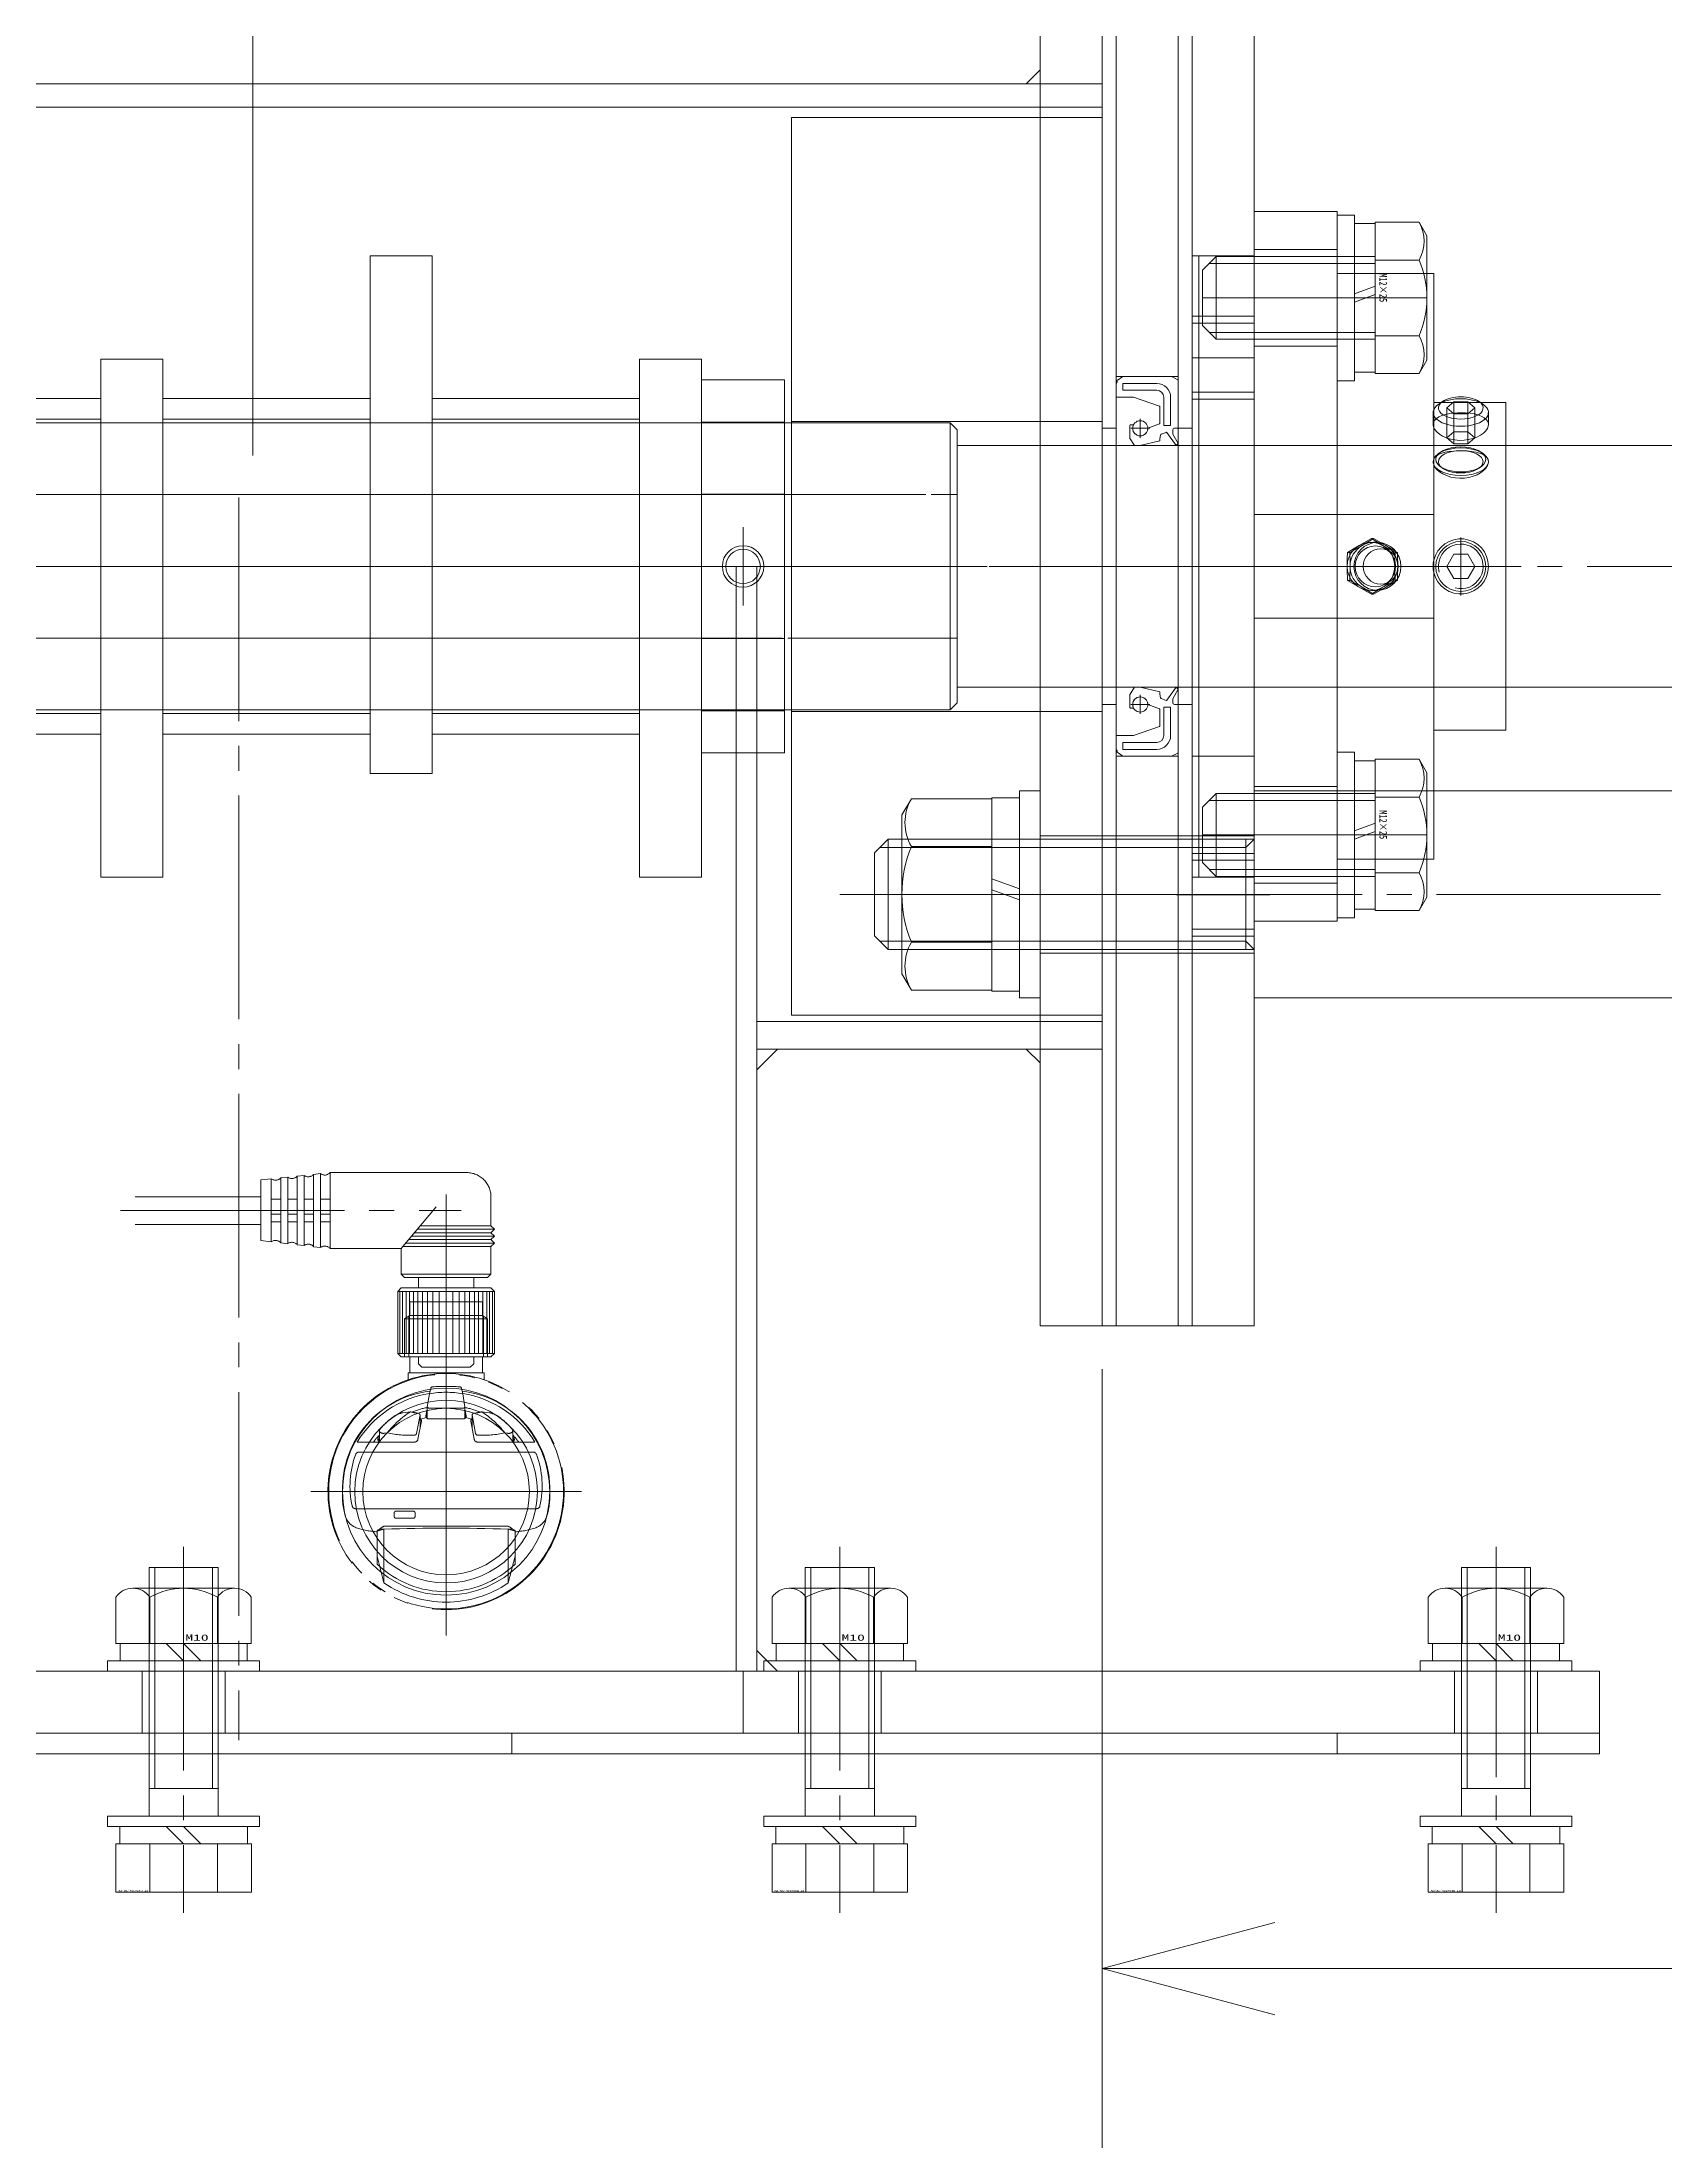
# Model space of a CAD drawing. Units: millimetres at full size. Extents: x -19442 to 19442, y -5866 to 5866.
# Drawn here: x 8169.2 to 8404.3, y -525.1 to -220.9 of the extents above; entities that cross this region are included whole.
import ezdxf
from ezdxf.enums import TextEntityAlignment as Align

# ---------------------------------------------------------------- set-up
doc = ezdxf.new("R2010")
doc.units = ezdxf.units.MM
doc.header["$LTSCALE"] = 3.6
doc.linetypes.add('CHAIN2', pattern=[12, 9, -1, 1, -1])
doc.linetypes.add('DOUBLE_CHAIN2', pattern=[12.8, 9, -1, 0.6, -0.6, 0.6, -1])
for name, color, linetype, lineweight in [('0-2_06_PHANTOM', 2, 'DOUBLE_CHAIN2', 9), ('0-3_04_HIDDEN', 7, 'Continuous', 9), ('0-4_05_CENTER', 2, 'CHAIN2', 9), ('0-5_08_DIM', 3, 'Continuous', 9), ('0-6_0', 2, 'Continuous', 9), ('0-7_10_DRAFT', 1, 'Continuous', 9), ('0-8_03_かくれ線', 5, 'Continuous', 9), ('0-9_04_中心線', 4, 'CHAIN2', 9), ('0-C_01_外形線', 134, 'Continuous', 9), ('0-D_02_細線', 6, 'Continuous', 9), ('1-1_11_HATCH', 2, 'Continuous', 9)]:
    doc.layers.add(name, color=color, linetype=linetype, lineweight=lineweight)
doc.styles.add('ＭＳ ゴシック', font='')
doc.styles.get('ＭＳ ゴシック').set_extended_font_data('MS Gothic')

# ---------------------------------------------------------------- blocks, each defined once
blk = doc.blocks.new('M10Nza_1_1_1')
at = {"layer": '0-6_0', "color": 134}
for p, q in [((-9.8, 4), (-9.8, 10.687)), ((-7.35, 12), (7.35, 12)), ((-4.9, 4), (-4.9, 10.687)), ((4.9, 10.687), (4.9, 4)), ((9.8, 10.687), (9.8, 4)), ((-9.8, 4), (9.8, 4)), ((-9.2, 1.5), (-9.2, 4)), ((0, 1.5), (-2.5, 4)), ((0, 4), (2.5, 1.5)), ((9.2, 4), (9.2, 1.5))]:
    blk.add_line(p, q, dxfattribs=at)
at = {"layer": '0-6_0', "color": 134, "linetype": 'CHAIN2'}
blk.add_line((0, 12), (0, 0), dxfattribs=at)
at = {"layer": '0-6_0', "color": 134}
blk.add_lwpolyline([(-11, 1.5), (11, 1.5), (11, 0), (-11, 0)], close=True, dxfattribs=at)
for centre, radius, start, end in [((-7.35, 9.058), 2.942, 33.626, 146.374), ((0, 2.2), 9.8, 60, 120), ((7.35, 9.058), 2.942, 33.626, 146.374)]:
    blk.add_arc(centre, radius, start, end, dxfattribs=at)
at = {"layer": '0-7_10_DRAFT', "style": 'ＭＳ ゴシック', "width": 1.8}
blk.add_text('M10', height=0.9164, dxfattribs=at).set_placement((0.256, 4.117), align=Align.BOTTOM_LEFT)
blk = doc.blocks.new('OP-75722b_1')
at = {"layer": '0-2_06_PHANTOM'}
for p, q in [((0, 6.5), (0.5, 7)), ((0, 4), (0, 6.5)), ((0.5, -7), (0.5, 7)), ((9.5, 7), (0.5, 7)), ((0.5, 6.7), (9.5, 6.7)), ((0.5, 6.3), (9.5, 6.3)), ((9.5, -7), (9.5, 7)), ((11.5, 6), (12, 6.5)), ((12, 6.5), (12, -6.5)), ((16, 6.5), (12, 6.5)), ((16, -6.248), (16, 6.5)), ((16.5, -5.829), (16.5, 7)), ((17, 6.5), (17.5, 7)), ((17, -5.409), (17, 6.5)), ((17.5, -4.99), (17.5, 7)), ((17.5, 7), (18, 6.5)), ((18, 6.5), (18, -4.57)), ((18.5, -4.151), (18.5, 7)), ((19, -3.731), (19, 6.5)), ((23.2, 6.5), (19, 6.5)), ((0, -4), (0, 4)), ((0.5, 5.9), (9.5, 5.9)), ((0.5, 5.3), (9.5, 5.3)), ((0.5, 4.7), (9.5, 4.7)), ((0.5, 4.1), (9.5, 4.1)), ((0.5, 3.4), (9.5, 3.4)), ((10, -4), (10, 4)), ((10, 4), (11.5, 4)), ((11.5, 4), (11.5, 6)), ((11.5, -4), (11.5, 4)), ((0.5, 2.7), (9.5, 2.7)), ((0.5, 1.9), (9.5, 1.9)), ((0.5, 1), (9.5, 1)), ((0.5, 0), (9.5, 0)), ((26.7, -16.8), (26.7, 3.011)), ((0.5, -1), (9.5, -1)), ((0.5, -1.9), (9.5, -1.9)), ((0.5, -2.7), (9.5, -2.7)), ((15.7, -6.5), (21.73, -1.44)), ((0, -4), (0, -6.5)), ((0.5, -3.4), (9.5, -3.4)), ((0.5, -4.1), (9.5, -4.1)), ((0.5, -4.7), (9.5, -4.7)), ((0.5, -5.3), (9.5, -5.3)), ((0.5, -5.8), (9.5, -5.8)), ((10, -4), (11.5, -4)), ((10, -6.5), (10, -4)), ((11.5, -4), (11.5, -6)), ((11.5, -6), (12, -6.5)), ((0, -6.5), (0.5, -7)), ((0.5, -6.3), (9.5, -6.3)), ((0.5, -6.7), (9.5, -6.7)), ((9.5, -7), (0.5, -7)), ((10, -6.5), (9.5, -7)), ((15.7, -16.8), (26.7, -16.8)), ((15.858, -18.175), (26.556, -18.175)), ((15.858, -18.175), (15.973, -19.175)), ((19.55, -16.8), (19.55, -18.175)), ((20.7, -16.8), (20.7, -18.175)), ((22.85, -16.8), (22.85, -18.175)), ((26.451, -19.175), (26.556, -18.175)), ((15.973, -19.175), (26.451, -19.175)), ((16.131, -20.55), (26.306, -20.55)), ((16.131, -20.55), (16.246, -21.55)), ((19.55, -19.175), (19.55, -20.55)), ((20.7, -19.175), (20.7, -20.55)), ((22.85, -19.175), (22.85, -20.55)), ((26.201, -21.55), (26.306, -20.55)), ((16.246, -21.55), (26.201, -21.55)), ((16.404, -22.925), (26.057, -22.925)), ((16.404, -22.925), (16.519, -23.925)), ((16.519, -23.925), (25.952, -23.925)), ((19.55, -21.55), (19.55, -22.925)), ((19.55, -23.925), (19.55, -25.3)), ((20.7, -21.55), (20.7, -22.925)), ((20.7, -23.925), (20.7, -25.3)), ((22.85, -21.55), (22.85, -22.925)), ((22.85, -23.925), (22.85, -25.3)), ((25.952, -23.925), (26.057, -22.925)), ((16.677, -25.3), (25.807, -25.3)), ((16.677, -25.3), (16.85, -26.8)), ((19.2, -26.8), (16.85, -26.8)), ((19.2, -26.8), (19.2, -44.997)), ((23.2, -26.8), (19.2, -26.8)), ((23.2, -26.8), (23.2, -44.997)), ((23.2, -26.8), (25.65, -26.8)), ((25.65, -26.8), (25.807, -25.3))]:
    blk.add_line(p, q, dxfattribs=at)
for points in [[(10, 4), (10, 6.5), (9.5, 7)], [(16, 6.5), (16.5, 7), (17, 6.5)], [(18, 6.5), (18.5, 7), (19, 6.5)], [(15.7, -16.8), (15.7, -6.5), (12, -6.5)]]:
    blk.add_lwpolyline(points, dxfattribs=at)
for centre, radius, start, end in [((23.2, 3), 3.5, 359.99984, 90), ((15.062, -17.57), 1, 322.76919, 50.35119), ((27.346, -17.563), 1, 130.27453, 217.73726), ((15.335, -19.945), 1, 322.76919, 50.35119), ((27.097, -19.938), 1, 130.27453, 217.73726), ((15.608, -22.32), 1, 322.76919, 50.35119), ((15.881, -24.695), 1, 322.76919, 50.35119), ((26.598, -24.688), 1, 130.27453, 217.73726), ((26.848, -22.313), 1, 130.27453, 217.73726)]:
    blk.add_arc(centre, radius, start, end, dxfattribs=at)
at = {"layer": '0-4_05_CENTER'}
for p, q in [((-1.5, 0), (23.548, 0)), ((21.2, -47.12), (21.2, 2.179))]:
    blk.add_line(p, q, dxfattribs=at)
at = {"layer": '0-7_10_DRAFT'}
for p, q in [((-1, 4), (-1.5, 3.5)), ((-1.5, -3.5), (-1.5, 3.5)), ((-1, 4), (0, 4)), ((-1, -4), (-1.5, -3.5)), ((-1, -4), (0, -4))]:
    blk.add_line(p, q, dxfattribs=at)
blk = doc.blocks.new('GP-M＊＊Tc_1')
at = {"layer": '0-2_06_PHANTOM'}
for p, q in [((0, 16.002), (0.002, 16.002)), ((-10, 9.338), (-9, 13.231)), ((-9, 13.231), (-9, 5.436)), ((0, 14.422), (0, 14.502)), ((0, 14.422), (0, 14.502)), ((9, 13.231), (9, 5.436)), ((10, 9.338), (9, 13.231)), ((-10, 5.702), (-10, 10.502)), ((10, 5.702), (10, 10.502)), ((-9, 5.436), (-10, 5.749)), ((-9.647, 5.434), (-9, 5.434)), ((-9, 5.002), (0, 5.002)), ((0, 5.002), (9, 5.002)), ((4.5, 3.654), (4.5, 3.037)), ((4.8, 3.86), (7.2, 3.86)), ((7.5, 3.654), (7.5, 3.037)), ((9, 5.436), (10, 5.749)), ((9, 5.434), (9.647, 5.434)), ((-17.1, 0), (-17.1, 0)), ((13.105, 2.477), (-13.105, 2.477)), ((4.8, 2.831), (7.2, 2.831)), ((17.1, 0), (17.1, 0)), ((-12.611, -5.725), (12.611, -5.725)), ((-4.562, -7.175), (-12.871, -7.175)), ((-9.874, -7.635), (-9.805, -7.974)), ((-9.652, -7.217), (-9.652, -8.807)), ((-8.501, -8.518), (-8.91, -8.448)), ((-4.276, -8.42), (-3.774, -11.094)), ((-4.07, -7.583), (-3.577, -10.221)), ((4.07, -7.583), (3.577, -10.221)), ((4.276, -8.42), (3.774, -11.094)), ((4.562, -7.175), (12.871, -7.175)), ((8.501, -8.518), (8.91, -8.448)), ((9.652, -7.217), (9.652, -8.807)), ((9.874, -7.635), (9.805, -7.974)), ((-5.154, -11.559), (-6.267, -11.398)), ((-3.774, -9.169), (-3.774, -11.094)), ((-2.865, -10.724), (-3.658, -10.497)), ((-2.726, -11.952), (-2.915, -10.971)), ((-2.846, -10.698), (-2.726, -11.413)), ((-2.726, -12.296), (-2.726, -10.595)), ((-2.426, -10.515), (2.426, -10.515)), ((2.426, -12.071), (-2.426, -12.071)), ((2.726, -12.296), (2.726, -10.595)), ((2.846, -10.698), (2.726, -11.413)), ((2.726, -11.952), (2.915, -10.971)), ((2.865, -10.724), (3.658, -10.497)), ((3.774, -9.169), (3.774, -11.094)), ((5.154, -11.559), (6.267, -11.398)), ((-2.726, -12.296), (-2.425, -14.174)), ((-2.425, -14.174), (-2.23, -14.962)), ((2.425, -14.174), (2.231, -14.961)), ((2.726, -12.296), (2.425, -14.174)), ((5.25, -17.198), (-5.25, -17.198)), ((-5.25, -19.498), (-5.25, -17.198)), ((5.5, -17.198), (5.25, -17.198)), ((5.5, -17.198), (5.5, -16.191)), ((-5.25, -19.498), (-6, -19.498)), ((-5.25, -19.498), (5.25, -19.498))]:
    blk.add_line(p, q, dxfattribs=at)
for points in [[(-5.25, -17.198), (-5.5, -17.198), (-5.5, -16.191)], [(6, -19.498), (5.25, -19.498), (5.25, -17.198)]]:
    blk.add_lwpolyline(points, dxfattribs=at)
blk.add_circle((0, 0), 16.998, dxfattribs=at)
for centre, radius, start, end in [((0, 0), 17.1, 288.76198, 251.23802), ((0, 0.004), 15.999, 55.76763, 124.23237), ((0, 0.002), 14.5, 46.39717, 133.60283), ((-4.836, 0.61), 10.183, 162.08464, 183.4338), ((-12.117, 2.805), 2.584, 110.38356, 158.74101), ((-9.274, -5.68), 11.532, 93.61065, 108.94), ((-3.771, 13.537), 10.009, 231.51201, 238.50395), ((0, 305.299), 300, 268.28087, 271.71913), ((4.664, 3.654), 0.164, 124.48454, 180), ((4.8, 3.455), 0.404, 90, 124.48454), ((7.2, 3.455), 0.404, 55.51546, 90), ((7.336, 3.654), 0.164, 0, 55.51546), ((3.771, 13.537), 10.009, 301.49605, 308.48799), ((9.274, -5.68), 11.532, 71.06, 86.38935), ((12.117, 2.805), 2.584, 21.25899, 69.61644), ((4.836, 0.61), 10.183, 356.5662, 17.91536), ((-0.711, -0.791), 13.2, 167.41217, 200.43885), ((-13.105, 1.977), 0.5, 90, 167.41217), ((4.664, 3.037), 0.164, 180, 235.51546), ((4.8, 3.235), 0.404, 235.51546, 270), ((7.2, 3.235), 0.404, 270, 304.48454), ((7.336, 3.037), 0.164, 304.48454, 0), ((0.711, -0.791), 13.2, 339.56115, 12.58783), ((13.105, 1.977), 0.5, 12.58783, 90), ((-0.748, -0.357), 14.257, 178.5668, 263.59512), ((0.748, -0.357), 14.257, 276.40488, 1.4332), ((-12.611, -5.225), 0.5, 200.43885, 270), ((12.611, -5.225), 0.5, 270, 339.56115), ((-0.039, 0.635), 15.021, 211.32527, 260.88304), ((0.791, 1.426), 14.206, 217.26239, 222.67821), ((-9.537, -7.564), 0.345, 146.21377, 192.03103), ((-9.363, -7.71), 0.571, 110.51997, 143.73811), ((-9.378, -7.347), 0.446, 183.23787, 231.58948), ((-9.511, -7.914), 0.3, 191.61574, 222.19519), ((-9.341, -8.816), 0.311, 139.42066, 212.7982), ((-1.373, -2.183), 10.677, 219.57193, 234.4444), ((-9.075, -9.212), 0.781, 77.83138, 130.05319), ((-5.319, -22.258), 14.104, 86.89236, 103.04159), ((2.165, -0.138), 13.565, 218.15768, 237.34958), ((-4.562, -7.675), 0.5, 10.58325, 90), ((-4.571, -8.475), 0.3, 10.62503, 86.89236), ((0.039, 0.635), 15.021, 279.11696, 328.67473), ((4.562, -7.675), 0.5, 90, 169.41675), ((4.571, -8.475), 0.3, 93.10764, 169.37497), ((5.319, -22.258), 14.104, 76.95841, 93.10764), ((-2.165, -0.138), 13.565, 302.65042, 321.84232), ((1.373, -2.183), 10.677, 305.5556, 320.42807), ((9.075, -9.212), 0.781, 49.94681, 102.16862), ((9.363, -7.71), 0.571, 36.26189, 69.48003), ((9.341, -8.816), 0.311, 327.2018, 40.57934), ((-0.791, 1.426), 14.206, 317.32179, 322.73761), ((9.378, -7.347), 0.446, 308.41052, 356.76213), ((9.511, -7.914), 0.3, 317.80481, 348.38426), ((9.537, -7.564), 0.345, 347.96897, 33.78623), ((-5.837, -8.429), 3, 234.4444, 261.7545), ((-3.644, -16.727), 5.384, 94.58352, 106.28763), ((-0.415, -0.171), 12.223, 248.07577, 259.10071), ((-4.079, -11.052), 0.308, 270.92629, 352.14817), ((-4.143, -9.343), 0.653, 304.34331, 317.69398), ((-3.899, -10.276), 0.326, 292.498, 9.69844), ((-2.589, -10.908), 0.332, 140.76884, 190.8997), ((-2.447, -11.043), 0.528, 87.77979, 139.23906), ((-2.423, -12.388), 0.316, 90.50018, 163.14689), ((2.423, -12.388), 0.316, 16.85311, 89.49982), ((2.447, -11.043), 0.528, 40.76094, 92.22021), ((0.415, -0.171), 12.223, 280.89929, 291.92423), ((2.589, -10.908), 0.332, 349.1003, 39.23116), ((3.899, -10.276), 0.326, 170.30156, 247.502), ((4.143, -9.343), 0.653, 222.30602, 235.65669), ((4.079, -11.052), 0.308, 187.85183, 269.07371), ((3.644, -16.727), 5.384, 73.71237, 85.41648), ((5.837, -8.429), 3, 278.2455, 305.5556), ((-0.012, -0.351), 14.037, 260.10674, 279.99924), ((-1.939, -14.89), 0.3, 193.87196, 268.49952), ((-0.012, 58.679), 73.894, 268.49952, 271.51942), ((1.939, -14.889), 0.3, 271.51942, 346.12804), ((0, 0), 17.1, 251.23802, 288.76198)]:
    blk.add_arc(centre, radius, start, end, dxfattribs=at)
at = {"layer": '0-4_05_CENTER'}
for p, q in [((0, 20.861), (0, -27.498)), ((-19.6, 0), (19.6, 0))]:
    blk.add_line(p, q, dxfattribs=at)
at = {"layer": '0-7_10_DRAFT'}
for p, q in [((-6, -24.998), (-6, -19.498)), ((-5.398, -19.498), (-5.398, -25.399)), ((5.398, -25.399), (5.398, -19.498)), ((6, -24.998), (6, -19.498)), ((6, -24.998), (-6, -24.998)), ((5.25, -25.498), (-5.25, -25.498)), ((5.25, -27.498), (-5.25, -27.498))]:
    blk.add_line(p, q, dxfattribs=at)
for points in [[(-5.25, -27.498), (-5.25, -25.498), (-6, -24.998)], [(5.25, -27.498), (5.25, -25.498), (6, -24.998)]]:
    blk.add_lwpolyline(points, dxfattribs=at)
blk = doc.blocks.new('A$C3D81658F_1_1_1')
at = {"layer": '0-6_0', "color": 134, "linetype": 'CHAIN2'}
blk.add_line((0, -39), (0, 14), dxfattribs=at)
at = {"layer": '0-6_0', "color": 134}
for p, q in [((-9.815, 11), (9.815, 11)), ((-9.815, 4), (-9.815, 11)), ((-4.908, 4), (-4.908, 11)), ((4.907, 4), (4.907, 11)), ((9.815, 4), (9.815, 11)), ((9.815, 4), (-9.815, 4)), ((-9.25, 4), (-9.25, 1.5)), ((0, 1.5), (-2.5, 4)), ((0, 4), (2.5, 1.5)), ((9.25, 1.5), (9.25, 4)), ((-11, 1.5), (11, 1.5)), ((-11, 1.5), (-11, 0)), ((-11, 0), (11, 0)), ((-5, -36), (-5, 0)), ((5, -36), (5, 0)), ((11, 0), (11, 1.5)), ((-5, -4), (5, -4)), ((-4.188, -36), (-4.188, -4)), ((4.188, -36), (4.188, -4)), ((-5, -36), (5, -36))]:
    blk.add_line(p, q, dxfattribs=at)
at = {"layer": '0-7_10_DRAFT', "style": 'ＭＳ ゴシック', "width": 1.8}
blk.add_text('BT-M10x40L,SW,PW', height=0.2199, dxfattribs=at).set_placement((5.139, 10.658), align=Align.BOTTOM_LEFT)
blk = doc.blocks.new('A$C306330B1_1')
at = {"layer": '0-2_06_PHANTOM', "xscale": -1, "rotation": 270}
blk.add_blockref('OP-75722b_1', (1198, -114.502), dxfattribs=at)
at = {"layer": '0-2_06_PHANTOM', "rotation": 180}
for name, p in [('GP-M＊＊Tc_1', (1198, -134)), ('A$C3D81658F_1_1_1', (1160, -181)), ('A$C3D81658F_1_1_1', (1255, -181)), ('A$C3D81658F_1_1_1', (1350, -181))]:
    blk.add_blockref(name, p, dxfattribs=at)
at = {"layer": '0-2_06_PHANTOM'}
for p in [(1160, -160), (1255, -160), (1350, -160)]:
    blk.add_blockref('M10Nza_1_1_1', p, dxfattribs=at)
blk = doc.blocks.new('U1257')
at = {"layer": '0-9_04_中心線'}
for p, q in [((0, 3), (0, 18.5)), ((-18.5, 0), (-3, 0)), ((3, 0), (18.5, 0)), ((0, -18.5), (0, -3))]:
    blk.add_line(p, q, dxfattribs=at)
at = {"layer": '0-9_04_中心線', "linetype": 'Continuous'}
for p, q in [((-1.5, 0), (1.5, 0)), ((0, -1.5), (0, 1.5))]:
    blk.add_line(p, q, dxfattribs=at)
blk = doc.blocks.new('A$C0D4411A6_1')
at = {"layer": '0-3_04_HIDDEN', "color": 3}
for p, q in [((-119.5, 0), (-119.5, -3)), ((119.5, 0), (119.5, -3))]:
    blk.add_line(p, q, dxfattribs=at)
at = {"layer": '0-4_05_CENTER'}
for p, q in [((-142.5, 3.199), (-142.5, -6.367)), ((142.5, 3.199), (142.5, -6.367))]:
    blk.add_line(p, q, dxfattribs=at)
at = {"layer": '0-6_0', "color": 3}
blk.add_lwpolyline([(-157.5, 0), (157.5, 0), (157.5, -3), (-157.5, -3)], close=True, dxfattribs=at)
at = {"layer": '0-7_10_DRAFT'}
blk.add_line((0, 0), (0, -3), dxfattribs=at)
blk = doc.blocks.new('M6tz')
at = {"layer": '0-4_05_CENTER'}
for p, q in [((0, -5.676), (0, 5.676)), ((5.676, 0), (-5.676, 0))]:
    blk.add_line(p, q, dxfattribs=at)
at = {"layer": '0-6_0', "color": 134}
for radius in [3, 2.5]:
    blk.add_circle((0, 0), radius, dxfattribs=at)
blk = doc.blocks.new('_Open30')
at = {"layer": '0-5_08_DIM', "color": 4}
blk.add_line((0, 0), (-1, 0), dxfattribs=at)
blk.add_lwpolyline([(-1, 0.26795), (0, 0), (-1, -0.26795)], dxfattribs=at)

msp = doc.modelspace()

# ---------------------------------------------------------------- linework, layer by layer
at = {"layer": '0-5_08_DIM'}
for p, q in [((8199.74, -280.83), (8199.74, 622.758)), ((8322.74, -413.119), (8322.74, -849.397)), ((8322.74, -413.119), (8322.74, -512.465)), ((8322.74, -413.119), (8322.74, -849.397)), ((8642.74, -499.965), (8347.74, -499.965))]:
    msp.add_line(p, q, dxfattribs=at)
at = {"layer": '0-5_08_DIM', "color": 4}
msp.add_line((8199.74, -280.83), (8199.74, 622.758), dxfattribs=at)
at = {"layer": '0-6_0', "color": 134}
for p, q in [((7041.74, -226.969), (8313.74, -226.969)), ((8443.34, -279.369), (8381.14, -279.369)), ((8122.74, -296.869), (8272.74, -296.869)), ((8272.74, -296.869), (8272.74, -366.769)), ((8381.14, -314.369), (8443.34, -314.369)), ((8291.74, -336.369), (8289.74, -338.369)), ((8293.74, -336.369), (8291.74, -336.369)), ((8291.74, -336.369), (8291.74, -352.369)), ((8289.74, -338.369), (8289.74, -350.369)), ((8291.74, -352.369), (8289.74, -350.369)), ((8293.74, -352.369), (8291.74, -352.369)), ((8272.74, -366.769), (8313.74, -366.769))]:
    msp.add_line(p, q, dxfattribs=at)
for points in [[(8322.74, -186.869), (8313.74, -186.869), (8313.74, -406.869), (8322.74, -406.869)], [(8322.74, -406.869), (8322.74, -186.869), (8324.74, -186.869), (8324.74, -406.869)], [(8324.74, -406.869), (8324.74, -186.869), (8333.74, -186.869), (8333.74, -406.869)], [(8333.74, -406.869), (8333.74, -186.869), (8335.74, -186.869), (8335.74, -406.869)], [(8335.74, -406.869), (8335.74, -186.869), (8344.74, -186.869), (8344.74, -406.869)], [(8122.74, -456.869), (8272.74, -456.869), (8272.74, -296.869), (8122.74, -296.869)], [(8344.74, -329.369), (8494.74, -329.369), (8494.74, -359.369), (8344.74, -359.369)], [(8079.74, -465.869), (8394.74, -465.869), (8394.74, -456.869), (8079.74, -456.869)]]:
    msp.add_lwpolyline(points, close=True, dxfattribs=at)
at = {"layer": '0-6_0', "color": 3}
for points in [[(8313.74, -226.969), (8311.74, -226.969), (8313.74, -224.969)], [(8272.74, -369.769), (8272.74, -366.769), (8275.74, -366.769)], [(8313.74, -366.769), (8311.74, -366.769), (8313.74, -368.769)]]:
    msp.add_lwpolyline(points, close=True, dxfattribs=at)
at = {"layer": '0-6_0', "color": 134}
for radius in [15, 12.059]:
    msp.add_circle((8227.74, -430.869), radius, dxfattribs=at)
at = {"layer": '0-8_03_かくれ線'}
for p, q in [((8313.74, -226.969), (8322.74, -226.969)), ((8322.74, -226.969), (8313.74, -226.969)), ((8322.74, -226.969), (8322.74, -366.769)), ((7036.74, -230.369), (8322.74, -230.369)), ((8344.74, -251.869), (8335.74, -251.869)), ((8339.24, -251.978), (8337.24, -253.978)), ((8362.24, -251.978), (8339.24, -251.978)), ((8339.24, -263.978), (8339.24, -251.978)), ((8344.74, -250.978), (8356.74, -250.978)), ((8344.74, -251.975), (8356.74, -251.975)), ((8337.24, -261.978), (8337.24, -253.978)), ((8362.24, -252.978), (8338.24, -252.978)), ((8356.74, -254.469), (8369.74, -254.469)), ((8335.74, -260.646), (8344.74, -260.646)), ((8335.74, -261.646), (8344.74, -261.646)), ((8339.24, -263.978), (8337.24, -261.978)), ((8362.24, -262.978), (8338.24, -262.978)), ((8362.24, -263.978), (8339.24, -263.978)), ((8356.74, -264.978), (8344.74, -264.978)), ((8333.74, -269.369), (8324.74, -269.369)), ((8325.771, -269.369), (8332.716, -269.369)), ((8325.771, -269.369), (8332.716, -269.369)), ((8332.761, -269.379), (8333.684, -269.841)), ((8332.761, -269.379), (8333.684, -269.841)), ((8333.74, -269.931), (8333.74, -276.769)), ((8327.223, -272.369), (8324.84, -272.369)), ((8325.69, -271.369), (8330.633, -271.369)), ((8331, -273.679), (8327.256, -272.374)), ((8335.74, -271.646), (8344.74, -271.646)), ((8335.74, -272.646), (8344.74, -272.646)), ((8373.629, -273.044), (8372.619, -273.919)), ((8373.629, -273.044), (8375.65, -273.044)), ((8373.629, -279.124), (8373.629, -273.044)), ((8376.66, -273.919), (8375.65, -273.044)), ((8375.65, -279.124), (8375.65, -273.044)), ((8147.735, -275.569), (8177.735, -275.569)), ((8186.735, -276.084), (8177.735, -276.084)), ((8186.735, -275.569), (8216.735, -275.569)), ((8216.735, -276.084), (8225.735, -276.084)), ((8225.735, -275.569), (8255.735, -275.569)), ((8264.735, -276.084), (8255.735, -276.084)), ((8264.735, -275.969), (8276.735, -275.969)), ((8277.74, -275.869), (8322.74, -275.869)), ((8300.737, -276.084), (8300.737, -317.654)), ((8326.74, -278.324), (8326.74, -276.449)), ((8326.84, -276.349), (8327.27, -276.349)), ((8329.34, -276.869), (8331.003, -276.219)), ((8331.067, -276.126), (8331.067, -273.774)), ((8370.64, -276.323), (8370.64, -274.583)), ((8372.619, -278.249), (8372.619, -273.919)), ((8372.619, -273.919), (8373.629, -274.794)), ((8373.629, -274.794), (8375.65, -274.794)), ((8375.65, -274.794), (8376.66, -273.919)), ((8376.66, -278.249), (8376.66, -273.919)), ((8378.64, -274.583), (8378.64, -276.324)), ((8301.737, -279.369), (8381.14, -279.369)), ((8324.74, -276.869), (8322.74, -276.869)), ((8324.74, -279.369), (8333.74, -279.369)), ((8331.972, -277.453), (8331.281, -277.734)), ((8333.64, -276.869), (8333.187, -276.869)), ((8335.74, -276.869), (8333.74, -276.869)), ((8381.14, -279.369), (8370.74, -279.369)), ((8372.619, -278.249), (8373.629, -279.124)), ((8373.629, -279.124), (8375.65, -279.124)), ((8376.66, -278.249), (8375.65, -277.374)), ((8375.65, -279.124), (8376.66, -278.249)), ((8371.374, -280.559), (8371.687, -280.337)), ((8372, -282.647), (8371.687, -282.425)), ((8377.592, -282.425), (8377.279, -282.647)), ((8377.592, -280.337), (8377.906, -280.559)), ((8283.845, -286.477), (7065.737, -286.477)), ((8186.735, -286.477), (8177.735, -286.477)), ((8216.735, -286.477), (8225.735, -286.477)), ((8264.735, -286.477), (8255.735, -286.477)), ((8264.735, -286.419), (8276.735, -286.419)), ((8283.059, -286.477), (8297.201, -286.477)), ((8297.987, -286.477), (8301.737, -286.477)), ((8356.74, -289.369), (8356.74, -304.369)), ((8361.694, -292.827), (8363.363, -293.838)), ((8363.787, -293.838), (8363.132, -293.459)), ((8365.207, -294.694), (8363.787, -293.838)), ((8365.141, -294.848), (8365.456, -294.848)), ((8143.252, -296.869), (8182.254, -296.869)), ((8191.318, -296.869), (8173.152, -296.869)), ((8182.252, -296.869), (8221.254, -296.869)), ((8212.152, -296.869), (8230.318, -296.869)), ((8216.735, -296.869), (8225.735, -296.869)), ((8221.252, -296.869), (8260.254, -296.869)), ((8269.318, -296.869), (8251.152, -296.869)), ((8262.085, -296.869), (8279.385, -296.869)), ((8269.74, -296.869), (8269.74, -456.869)), ((8363.363, -299.9), (8361.694, -300.91)), ((8365.141, -298.89), (8363.363, -299.9)), ((8363.787, -299.9), (8365.211, -299.041)), ((8365.141, -298.89), (8365.456, -298.89)), ((8263.061, -307.261), (7065.737, -307.261)), ((8186.735, -307.261), (8177.735, -307.261)), ((8216.735, -307.261), (8225.735, -307.261)), ((8264.735, -307.261), (8255.735, -307.261)), ((8262.274, -307.261), (8276.416, -307.261)), ((8264.735, -307.319), (8276.735, -307.319)), ((8277.203, -307.261), (8301.737, -307.261)), ((8301.737, -314.369), (8381.14, -314.369)), ((8324.74, -314.369), (8333.74, -314.369)), ((8326.74, -315.414), (8326.74, -317.289)), ((8331.972, -316.285), (8331.281, -316.004)), ((8381.14, -314.369), (8370.74, -314.369)), ((8147.735, -318.169), (8177.735, -318.169)), ((8186.735, -317.654), (8177.735, -317.654)), ((8186.735, -318.169), (8216.735, -318.169)), ((8216.735, -317.654), (8225.735, -317.654)), ((8225.735, -318.169), (8255.735, -318.169)), ((8264.735, -317.654), (8255.735, -317.654)), ((8264.735, -317.769), (8276.735, -317.769)), ((8277.74, -317.869), (8322.74, -317.869)), ((8324.74, -316.869), (8322.74, -316.869)), ((8326.84, -317.389), (8327.27, -317.389)), ((8329.34, -316.869), (8331.003, -317.519)), ((8331.067, -317.612), (8331.067, -319.964)), ((8333.64, -316.869), (8333.187, -316.869)), ((8335.74, -316.869), (8333.74, -316.869)), ((8333.74, -323.807), (8333.74, -316.969)), ((8327.223, -321.369), (8324.84, -321.369)), ((8325.69, -322.369), (8330.633, -322.369)), ((8331, -320.058), (8327.256, -321.363)), ((8333.74, -324.369), (8324.74, -324.369)), ((8325.771, -324.369), (8332.716, -324.369)), ((8325.771, -324.369), (8332.716, -324.369)), ((8332.761, -324.358), (8333.684, -323.897)), ((8332.761, -324.358), (8333.684, -323.897)), ((8344.74, -324.369), (8335.74, -324.369)), ((8339.24, -329.76), (8337.24, -331.76)), ((8362.24, -330.76), (8338.24, -330.76)), ((8362.24, -329.76), (8339.24, -329.76)), ((8339.24, -341.76), (8339.24, -329.76)), ((8344.74, -328.76), (8356.74, -328.76)), ((8337.24, -339.76), (8337.24, -331.76)), ((8344.74, -336.369), (8293.74, -336.369)), ((8343.54, -337.569), (8293.74, -337.569)), ((8322.74, -335.874), (8313.74, -335.874)), ((8324.74, -335.869), (8322.74, -335.869)), ((8333.74, -335.869), (8324.74, -335.869)), ((8335.74, -335.869), (8333.74, -335.869)), ((8344.74, -335.869), (8335.74, -335.869)), ((8343.54, -352.369), (8343.54, -336.369)), ((8343.54, -337.569), (8344.74, -336.369)), ((8335.74, -338.428), (8344.74, -338.428)), ((8335.74, -339.428), (8344.74, -339.428)), ((8339.24, -341.76), (8337.24, -339.76)), ((8356.74, -339.269), (8369.74, -339.269)), ((8344.74, -341.869), (8335.74, -341.869)), ((8344.74, -341.869), (8336.74, -341.869)), ((8362.24, -340.76), (8338.24, -340.76)), ((8362.24, -341.76), (8339.24, -341.76)), ((8344.74, -341.762), (8356.74, -341.762)), ((8356.74, -342.76), (8344.74, -342.76)), ((8335.74, -349.428), (8344.74, -349.428)), ((8343.54, -351.169), (8293.74, -351.169)), ((8344.74, -352.369), (8293.74, -352.369)), ((8335.74, -350.428), (8344.74, -350.428)), ((8343.54, -351.169), (8344.74, -352.369)), ((8322.74, -352.869), (8313.74, -352.869)), ((8324.74, -352.869), (8322.74, -352.869)), ((8333.74, -352.869), (8324.74, -352.869)), ((8335.74, -352.869), (8333.74, -352.869)), ((8344.74, -352.869), (8335.74, -352.869)), ((8272.74, -362.769), (8322.74, -362.769)), ((8313.74, -366.769), (8322.74, -366.769)), ((8322.74, -366.769), (8313.74, -366.769)), ((8183.74, -456.869), (8183.74, -465.869)), ((8195.74, -456.869), (8195.74, -465.869)), ((8270.74, -465.869), (8270.74, -456.869)), ((8278.74, -456.869), (8278.74, -465.869)), ((8290.74, -456.869), (8290.74, -465.869)), ((8373.74, -456.869), (8373.74, -465.869)), ((8385.74, -456.869), (8385.74, -465.869))]:
    msp.add_line(p, q, dxfattribs=at)
for points in [[(8277.74, -361.869), (8322.74, -361.869), (8322.74, -231.869), (8277.74, -231.869)], [(8225.735, -251.869), (8216.735, -251.869), (8216.735, -326.869), (8225.735, -326.869)], [(8177.735, -341.869), (8186.735, -341.869), (8186.735, -266.869), (8177.735, -266.869)], [(8255.735, -341.869), (8264.735, -341.869), (8264.735, -266.869), (8255.735, -266.869)], [(8264.735, -323.869), (8276.735, -323.869), (8276.735, -269.869), (8264.735, -269.869)], [(8147.735, -321.169), (8177.735, -321.169), (8177.735, -272.569), (8147.735, -272.569)], [(8186.735, -321.169), (8216.735, -321.169), (8216.735, -272.569), (8186.735, -272.569)], [(8225.735, -321.169), (8255.735, -321.169), (8255.735, -272.569), (8225.735, -272.569)], [(7065.737, -276.084), (8300.737, -276.084), (8301.737, -277.084), (8301.737, -316.654), (8300.737, -317.654), (7065.737, -317.654), (7063.737, -315.654), (7063.737, -278.084)]]:
    msp.add_lwpolyline(points, close=True, dxfattribs=at)
for points in [[(8336.74, -341.869), (8336.74, -251.869), (8344.74, -251.869)], [(8324.74, -272.269), (8324.74, -270.369), (8324.879, -270.154), (8324.879, -269.969)], [(8324.74, -296.869), (8324.74, -272.269), (8324.74, -270.369), (8324.879, -270.154), (8324.879, -269.969)], [(8324.979, -269.869), (8325.015, -269.869), (8325.714, -269.387)], [(8324.979, -269.869), (8325.015, -269.869), (8325.714, -269.387)], [(8330.633, -270.369), (8325.69, -270.369), (8325.69, -271.369)], [(8333.74, -269.931), (8333.74, -276.769), (8333.74, -296.869)], [(8331.633, -272.369), (8331.633, -276.484), (8332.633, -276.484), (8332.633, -272.369)], [(8378.64, -276.322), (8378.616, -276.544), (8378.488, -276.888), (8378.255, -277.231), (8377.921, -277.562), (8377.496, -277.866), (8376.985, -278.135), (8376.407, -278.353), (8375.777, -278.51), (8375.115, -278.598), (8374.446, -278.613), (8373.783, -278.557), (8373.148, -278.431), (8372.555, -278.243), (8372.016, -277.999), (8371.549, -277.71), (8371.166, -277.386), (8370.881, -277.041), (8370.705, -276.691), (8370.64, -276.346), (8370.64, -276.323), (8370.688, -276.02), (8370.845, -275.719), (8371.108, -275.448), (8371.467, -275.213), (8371.919, -275.014), (8372.448, -274.855), (8373.043, -274.736), (8373.685, -274.657), (8374.159, -274.627), (8374.64, -274.617)], [(8374.64, -274.617), (8375.306, -274.636), (8375.953, -274.696), (8376.562, -274.795), (8377.118, -274.933), (8377.608, -275.114), (8378.015, -275.334), (8378.328, -275.593), (8378.537, -275.887), (8378.632, -276.206), (8378.64, -276.322)], [(8331.067, -278.707), (8328.24, -279.369), (8327.402, -279.369), (8326.756, -278.379)], [(8331.191, -277.839), (8331.067, -278.378), (8331.067, -278.707)], [(8332.937, -277.119), (8332.937, -277.698), (8333.74, -279.093), (8333.447, -279.369), (8332.091, -277.487)], [(8375.65, -277.374), (8373.629, -277.374), (8372.619, -278.249)], [(8370.725, -281.318), (8370.674, -281.46), (8370.64, -281.713)], [(8370.64, -281.713), (8370.66, -281.92), (8370.721, -282.132), (8370.735, -282.166)], [(8378.64, -281.713), (8378.584, -281.394), (8378.421, -281.103), (8378.154, -280.849), (8377.792, -280.633), (8377.337, -280.454), (8376.806, -280.315), (8376.205, -280.212), (8375.559, -280.147), (8374.896, -280.117), (8374.225, -280.121), (8373.58, -280.158), (8372.964, -280.227), (8372.39, -280.333), (8371.877, -280.476), (8371.431, -280.662), (8371.074, -280.888), (8370.82, -281.156), (8370.725, -281.318)], [(8370.735, -282.166), (8370.906, -282.482), (8371.19, -282.828), (8371.573, -283.161), (8372.039, -283.463), (8372.589, -283.725), (8373.199, -283.928), (8373.848, -284.059), (8374.521, -284.113), (8375.181, -284.088), (8375.825, -283.989), (8376.434, -283.82), (8376.993, -283.592), (8377.499, -283.307), (8377.925, -282.983), (8378.263, -282.631), (8378.498, -282.268), (8378.604, -281.986), (8378.64, -281.713)], [(8363.363, -293.838), (8365.141, -294.848), (8365.118, -295.34), (8365.101, -295.838), (8365.09, -296.352), (8365.086, -296.869)], [(8186.735, -296.869), (8177.735, -296.869), (8186.735, -296.869)], [(8264.735, -296.869), (8255.735, -296.869), (8264.735, -296.869)], [(8324.74, -296.869), (8324.74, -321.469), (8324.74, -323.369), (8324.879, -323.584), (8324.879, -323.769)], [(8333.74, -323.807), (8333.74, -316.969), (8333.74, -296.869)], [(8365.086, -296.869), (8365.087, -297.013), (8365.092, -297.484), (8365.103, -297.953), (8365.141, -298.89)], [(8365.506, -296.341), (8365.505, -296.254), (8365.494, -295.785), (8365.466, -295.055)], [(8365.466, -298.68), (8365.478, -298.398), (8365.495, -297.9), (8365.506, -297.386), (8365.51, -296.869)], [(8331.067, -315.031), (8328.24, -314.369), (8327.402, -314.369), (8326.756, -315.359)], [(8331.191, -315.899), (8331.067, -315.36), (8331.067, -315.031)], [(8332.937, -316.619), (8332.937, -316.04), (8333.74, -314.644), (8333.447, -314.369), (8332.091, -316.251)], [(8331.633, -321.369), (8331.633, -317.254), (8332.633, -317.254), (8332.633, -321.369)], [(8324.74, -321.469), (8324.74, -323.369), (8324.879, -323.584), (8324.879, -323.769)], [(8330.633, -323.369), (8325.69, -323.369), (8325.69, -322.369)], [(8324.979, -323.869), (8325.015, -323.869), (8325.714, -324.351)], [(8324.979, -323.869), (8325.015, -323.869), (8325.714, -324.351)]]:
    msp.add_lwpolyline(points, dxfattribs=at)
for centre, radius in [((8328.24, -276.869), 1.1), ((8374.64, -296.869), 3.616), ((8328.24, -316.869), 1.1)]:
    msp.add_circle(centre, radius, dxfattribs=at)
for centre, radius, start, end in [((8324.979, -269.969), 0.1, 90, 180), ((8324.979, -269.969), 0.1, 90, 180), ((8325.771, -269.469), 0.1, 90, 124.61956), ((8325.771, -269.469), 0.1, 90, 124.61956), ((8330.633, -272.369), 2, 0, 90), ((8332.716, -269.469), 0.1, 63.43495, 90), ((8332.716, -269.469), 0.1, 63.43495, 90), ((8333.64, -269.931), 0.1, 0, 63.43495), ((8333.64, -269.931), 0.1, 0, 63.43495), ((8324.84, -272.269), 0.1, 180, 270), ((8327.223, -272.469), 0.1, 70.78519, 90), ((8330.633, -272.369), 1, 0, 90), ((8330.967, -273.774), 0.1, 0, 70.78519), ((8326.84, -276.449), 0.1, 90, 180), ((8328.24, -276.869), 1.1, 151.81153, 0), ((8330.967, -276.126), 0.1, 291.33975, 0), ((8333.64, -276.769), 0.1, 270, 0), ((8326.84, -278.324), 0.1, 180, 213.12981), ((8331.337, -277.873), 0.15, 112.11539, 167.01248), ((8332.01, -277.546), 0.1, 35.78155, 112.11539), ((8333.187, -277.119), 0.25, 90, 180), ((8326.84, -315.414), 0.1, 146.87019, 180), ((8328.24, -316.869), 1.1, 0, 208.18847), ((8331.337, -315.865), 0.15, 192.98752, 247.88461), ((8332.01, -316.192), 0.1, 247.88461, 324.21845), ((8326.84, -317.289), 0.1, 180, 270), ((8330.967, -317.612), 0.1, 0, 68.66025), ((8333.187, -316.619), 0.25, 180, 270), ((8333.64, -316.969), 0.1, 0, 90), ((8324.84, -321.469), 0.1, 90, 180), ((8327.223, -321.269), 0.1, 270, 289.21481), ((8330.633, -321.369), 1, 270, 0), ((8330.633, -321.369), 2, 270, 0), ((8330.967, -319.964), 0.1, 289.21481, 0), ((8324.979, -323.769), 0.1, 180, 270), ((8324.979, -323.769), 0.1, 180, 270), ((8325.771, -324.269), 0.1, 235.38044, 270), ((8325.771, -324.269), 0.1, 235.38044, 270), ((8332.716, -324.269), 0.1, 270, 296.56505), ((8332.716, -324.269), 0.1, 270, 296.56505), ((8333.64, -323.807), 0.1, 296.56505, 0), ((8333.64, -323.807), 0.1, 296.56505, 0)]:
    msp.add_arc(centre, radius, start, end, dxfattribs=at)
for centre, major_axis, ratio, start_param, end_param in [((8374.64, -274.583), (4, 0), 0.5, 2.3381013, 7.0866766), ((8374.64, -273.919), (3.233, 0), 0.5, 2.5261129, 6.898665), ((8362.063, -296.869), (0, -3.5), 0.984808, 2.6179939, 2.9902535), ((8362.063, -296.869), (0, -3.5), 0.984808, 1.5707963, 2.6179939), ((8362.063, -296.869), (0, -3.5), 0.984808, 0.5235988, 1.5707963), ((8362.063, -296.869), (0, -3.5), 0.984808, 0.1513392, 0.5235988)]:
    msp.add_ellipse(centre, major_axis=major_axis, ratio=ratio, start_param=start_param, end_param=end_param, dxfattribs=at)
for centre, major_axis, ratio in [((8374.64, -281.713), (4, 0), 0.5), ((8374.64, -281.381), (-3.616, 0), 0.5), ((8374.64, -281.713), (3.233, 0), 0.5), ((8361.64, -296.869), (0, 3.5), 0.984808), ((8362.273, -296.869), (0, 2.96), 0.984808)]:
    msp.add_ellipse(centre, major_axis=major_axis, ratio=ratio, dxfattribs=at)
at = {"layer": '0-9_04_中心線'}
for p, q in [((8369.74, -257.978), (8337.24, -257.978)), ((8357.34, -257.978), (8344.14, -257.978)), ((8359.24, -257.978), (8356.74, -257.978)), ((8335.74, -266.646), (8344.74, -266.646)), ((8328.24, -275.494), (8328.24, -278.244)), ((8329.615, -276.869), (8326.865, -276.869)), ((8197.74, -286.869), (8197.74, -466.869)), ((8374.64, -292.669), (8374.64, -301.069)), ((7020.72, -296.869), (8339.88, -296.869)), ((7053.737, -296.869), (8646.737, -296.869)), ((8266.49, -296.869), (8333.99, -296.869)), ((8329.736, -296.869), (8306.363, -296.869)), ((8325.24, -296.869), (8322.24, -296.869)), ((8335.99, -296.869), (8322.49, -296.869)), ((8335.99, -296.869), (8322.49, -296.869)), ((8336.24, -296.869), (8333.24, -296.869)), ((8346.99, -296.869), (8333.49, -296.869)), ((8334.52, -296.869), (8383.36, -296.869)), ((8328.24, -318.244), (8328.24, -315.494)), ((8329.615, -316.869), (8326.865, -316.869)), ((8369.74, -335.76), (8337.24, -335.76)), ((8357.34, -335.76), (8344.14, -335.76)), ((8359.24, -335.76), (8356.74, -335.76)), ((8284.74, -344.369), (8532.74, -344.369)), ((8329.736, -344.369), (8306.363, -344.369)), ((8310.74, -344.369), (8313.74, -344.369)), ((8325.24, -344.369), (8322.24, -344.369)), ((8335.99, -344.369), (8322.49, -344.369)), ((8336.24, -344.369), (8333.24, -344.369)), ((8346.99, -344.369), (8333.49, -344.369)), ((8333.49, -344.428), (8346.99, -344.428)), ((8189.74, -470.369), (8189.74, -452.369)), ((8284.74, -470.369), (8284.74, -452.369)), ((8379.74, -470.369), (8379.74, -452.369))]:
    msp.add_line(p, q, dxfattribs=at)
msp.add_lwpolyline([(8293.74, -344.369), (8306.74, -344.369), (8310.74, -344.369)], dxfattribs=at)
at = {"layer": '0-C_01_外形線'}
for p, q in [((8356.74, -289.369), (8356.74, -245.478)), ((8356.74, -245.978), (8356.74, -269.978)), ((8359.24, -257.378), (8359.24, -247.228)), ((8362.24, -247.228), (8359.24, -247.228)), ((8362.24, -247.008), (8368.602, -247.008)), ((8362.24, -247.008), (8362.24, -268.948)), ((8362.24, -256.286), (8362.24, -247.228)), ((8368.602, -247.008), (8369.74, -248.978)), ((8369.74, -266.978), (8369.74, -248.978)), ((8362.24, -252.493), (8368.602, -252.493)), ((8370.74, -254.469), (8369.74, -254.469)), ((8370.74, -339.269), (8370.74, -254.469)), ((8359.24, -257.378), (8362.24, -256.286)), ((8359.24, -258.578), (8362.24, -257.486)), ((8362.24, -268.728), (8362.24, -257.486)), ((8359.24, -268.728), (8359.24, -258.578)), ((8362.24, -263.463), (8368.602, -263.463)), ((8368.602, -268.948), (8369.74, -266.978)), ((8359.24, -269.978), (8356.74, -269.978)), ((8359.24, -268.728), (8362.24, -268.728)), ((8362.24, -268.948), (8368.602, -268.948)), ((8370.74, -273.144), (8381.14, -273.144)), ((8371.374, -273.429), (8371.776, -273.144)), ((8371.776, -273.144), (8372, -272.986)), ((8377.279, -272.986), (8377.503, -273.144)), ((8377.503, -273.144), (8377.906, -273.429)), ((8381.14, -320.594), (8381.14, -273.144)), ((8370.74, -289.369), (8344.74, -289.369)), ((8360.34, -293.838), (8358.562, -294.848)), ((8362.009, -292.827), (8360.34, -293.838)), ((8363.132, -293.459), (8362.009, -292.827)), ((8365.456, -294.848), (8365.207, -294.694)), ((8365.466, -295.055), (8365.456, -294.848)), ((8365.51, -296.869), (8365.506, -296.341)), ((8373.629, -295.119), (8375.65, -295.119)), ((8375.65, -295.119), (8376.66, -296.869)), ((8376.66, -296.869), (8375.65, -298.619)), ((8358.247, -298.89), (8358.562, -298.89)), ((8361.694, -300.91), (8362.009, -300.91)), ((8362.009, -300.91), (8363.13, -300.28)), ((8363.13, -300.28), (8363.787, -299.9)), ((8365.211, -299.041), (8365.456, -298.89)), ((8365.456, -298.89), (8365.466, -298.68)), ((8373.629, -298.619), (8375.65, -298.619)), ((8370.74, -304.369), (8344.74, -304.369)), ((8356.74, -348.26), (8356.74, -304.369)), ((8381.14, -320.594), (8370.74, -320.594)), ((8356.74, -323.76), (8356.74, -347.76)), ((8359.24, -335.16), (8359.24, -325.01)), ((8362.24, -325.01), (8359.24, -325.01)), ((8362.24, -324.79), (8368.602, -324.79)), ((8362.24, -324.79), (8362.24, -346.729)), ((8362.24, -334.068), (8362.24, -325.01)), ((8368.602, -324.79), (8369.74, -326.76)), ((8369.74, -344.76), (8369.74, -326.76)), ((8295.1, -330.512), (8293.74, -332.869)), ((8306.74, -342.113), (8306.74, -330.369)), ((8306.74, -330.369), (8310.74, -330.369)), ((8310.74, -329.369), (8313.74, -329.369)), ((8310.74, -343.569), (8310.74, -330.369)), ((8313.74, -329.369), (8313.74, -359.369)), ((8362.24, -330.275), (8368.602, -330.275)), ((8293.74, -355.869), (8293.74, -332.869)), ((8359.24, -335.16), (8362.24, -334.068)), ((8306.74, -337.441), (8295.1, -337.441)), ((8359.24, -336.36), (8362.24, -335.268)), ((8359.24, -346.51), (8359.24, -336.36)), ((8362.24, -346.51), (8362.24, -335.268)), ((8370.74, -339.269), (8369.74, -339.269)), ((8310.74, -343.569), (8306.74, -342.113)), ((8362.24, -341.245), (8368.602, -341.245)), ((8306.74, -358.369), (8306.74, -343.713)), ((8310.74, -345.169), (8306.74, -343.713)), ((8310.74, -358.369), (8310.74, -345.169)), ((8359.24, -346.51), (8362.24, -346.51)), ((8362.24, -346.729), (8368.602, -346.729)), ((8368.602, -346.729), (8369.74, -344.76)), ((8356.74, -348.26), (8344.74, -348.26)), ((8359.24, -347.76), (8356.74, -347.76)), ((8306.74, -351.297), (8295.1, -351.297)), ((8295.1, -358.225), (8293.74, -355.869)), ((8306.74, -358.225), (8295.1, -358.225)), ((8310.74, -358.369), (8306.74, -358.369))]:
    msp.add_line(p, q, dxfattribs=at)
for points in [[(8344.74, -348.26), (8344.74, -245.478), (8356.74, -245.478)], [(8356.74, -245.978), (8359.24, -245.978), (8359.24, -269.978)], [(8358.247, -298.89), (8358.225, -298.398), (8358.208, -297.9), (8358.197, -297.386), (8358.193, -296.869), (8358.193, -296.725), (8358.198, -296.254), (8358.209, -295.785), (8358.247, -294.848), (8358.562, -294.848)], [(8358.247, -294.848), (8359.916, -293.838), (8361.694, -292.827), (8362.009, -292.827)], [(8358.562, -294.848), (8358.584, -295.34), (8358.602, -295.838), (8358.613, -296.352), (8358.616, -296.869), (8358.616, -297.013), (8358.611, -297.484), (8358.6, -297.953), (8358.562, -298.89)], [(8373.629, -298.619), (8372.619, -296.869), (8373.629, -295.119)], [(8361.694, -300.91), (8359.916, -299.9), (8358.247, -298.89)], [(8358.562, -298.89), (8360.34, -299.9), (8362.009, -300.91)], [(8356.74, -323.76), (8359.24, -323.76), (8359.24, -347.76)], [(8306.74, -358.225), (8306.74, -330.512), (8295.1, -330.512)], [(8310.74, -329.369), (8310.74, -359.369), (8313.74, -359.369)]]:
    msp.add_lwpolyline(points, dxfattribs=at)
for centre, radius, start, end in [((8363.852, -249.751), 5.485, 330.00001, 29.99999), ((8355.944, -257.978), 13.796, 336.57346, 23.42654), ((8363.852, -266.205), 5.485, 330.00001, 29.99999), ((8374.64, -296.869), 4, 192.83857, 167.16143), ((8374.64, -296.869), 4, 167.16143, 192.83857), ((8363.852, -327.533), 5.485, 330.00001, 29.99999), ((8301.1, -333.977), 6.928, 150.00001, 209.99999), ((8355.944, -335.76), 13.796, 336.57346, 23.42654), ((8312.061, -344.369), 18.321, 157.78075, 202.21925), ((8363.852, -343.987), 5.485, 330.00001, 29.99999), ((8301.1, -354.761), 6.928, 150.00001, 209.99999)]:
    msp.add_arc(centre, radius, start, end, dxfattribs=at)
for centre, major_axis, ratio, start_param, end_param in [((8374.64, -274.583), (4, 0), 0.5, 0.8034913, 2.3381013), ((8374.64, -273.919), (3.233, 0), 0.5, 0.6154797, 2.5261129), ((8362.063, -296.869), (0, -3.5), 0.984808, 3.6651914, 4.712389), ((8362.063, -296.869), (0, -3.5), 0.984808, 2.9902535, 3.6651914), ((8362.063, -296.869), (0, -3.5), 0.984808, 4.712389, 5.7595865), ((8362.063, -296.869), (0, -3.5), 0.984808, 5.7595865, 6.4345245)]:
    msp.add_ellipse(centre, major_axis=major_axis, ratio=ratio, start_param=start_param, end_param=end_param, dxfattribs=at)
for centre, major_axis in [((8362.577, -296.869), (0, 3.46)), ((8363.046, -296.869), (0, 2.56))]:
    msp.add_ellipse(centre, major_axis=major_axis, ratio=0.984808, dxfattribs=at)
at = {"layer": '0-D_02_細線'}
for p, q in [((8293.74, -337.569), (8290.54, -337.569)), ((8293.74, -351.169), (8290.54, -351.169))]:
    msp.add_line(p, q, dxfattribs=at)
msp.add_circle((8227.74, -430.869), 13.22, dxfattribs=at)
msp.add_arc((8374.64, -296.869), 3.233, 255, 195, dxfattribs=at)
at = {"layer": '1-1_11_HATCH'}
msp.add_lwpolyline([(8272.74, -453.869), (8272.74, -456.869), (8275.74, -456.869)], close=True, dxfattribs=at)

# ---------------------------------------------------------------- block references
at = {"layer": '0-5_08_DIM', "xscale": 25, "yscale": 25, "rotation": 180}
msp.add_blockref('_Open30', (8322.74, -499.965), dxfattribs=at)
at = {"layer": '0-6_0'}
for name, p in [('A$C306330B1_1', (7029.74, -296.869)), ('A$C0D4411A6_1', (8237.24, -465.869))]:
    msp.add_blockref(name, p, dxfattribs=at)
at = {"layer": '0-8_03_かくれ線', "rotation": 90}
msp.add_blockref('M6tz', (8270.735, -296.869), dxfattribs=at)
at = {"layer": '0-9_04_中心線'}
msp.add_blockref('U1257', (8227.74, -430.869), dxfattribs=at)

# ---------------------------------------------------------------- texts
at = {"layer": '0-8_03_かくれ線', "style": 'ＭＳ ゴシック', "width": 0.8}
for p in [(8362.54, -254.413), (8362.54, -332.195)]:
    msp.add_text('M12×25', height=1.1, rotation=270, dxfattribs=at).set_placement(p, align=Align.BOTTOM_LEFT)

doc.saveas('drawing.dxf')
